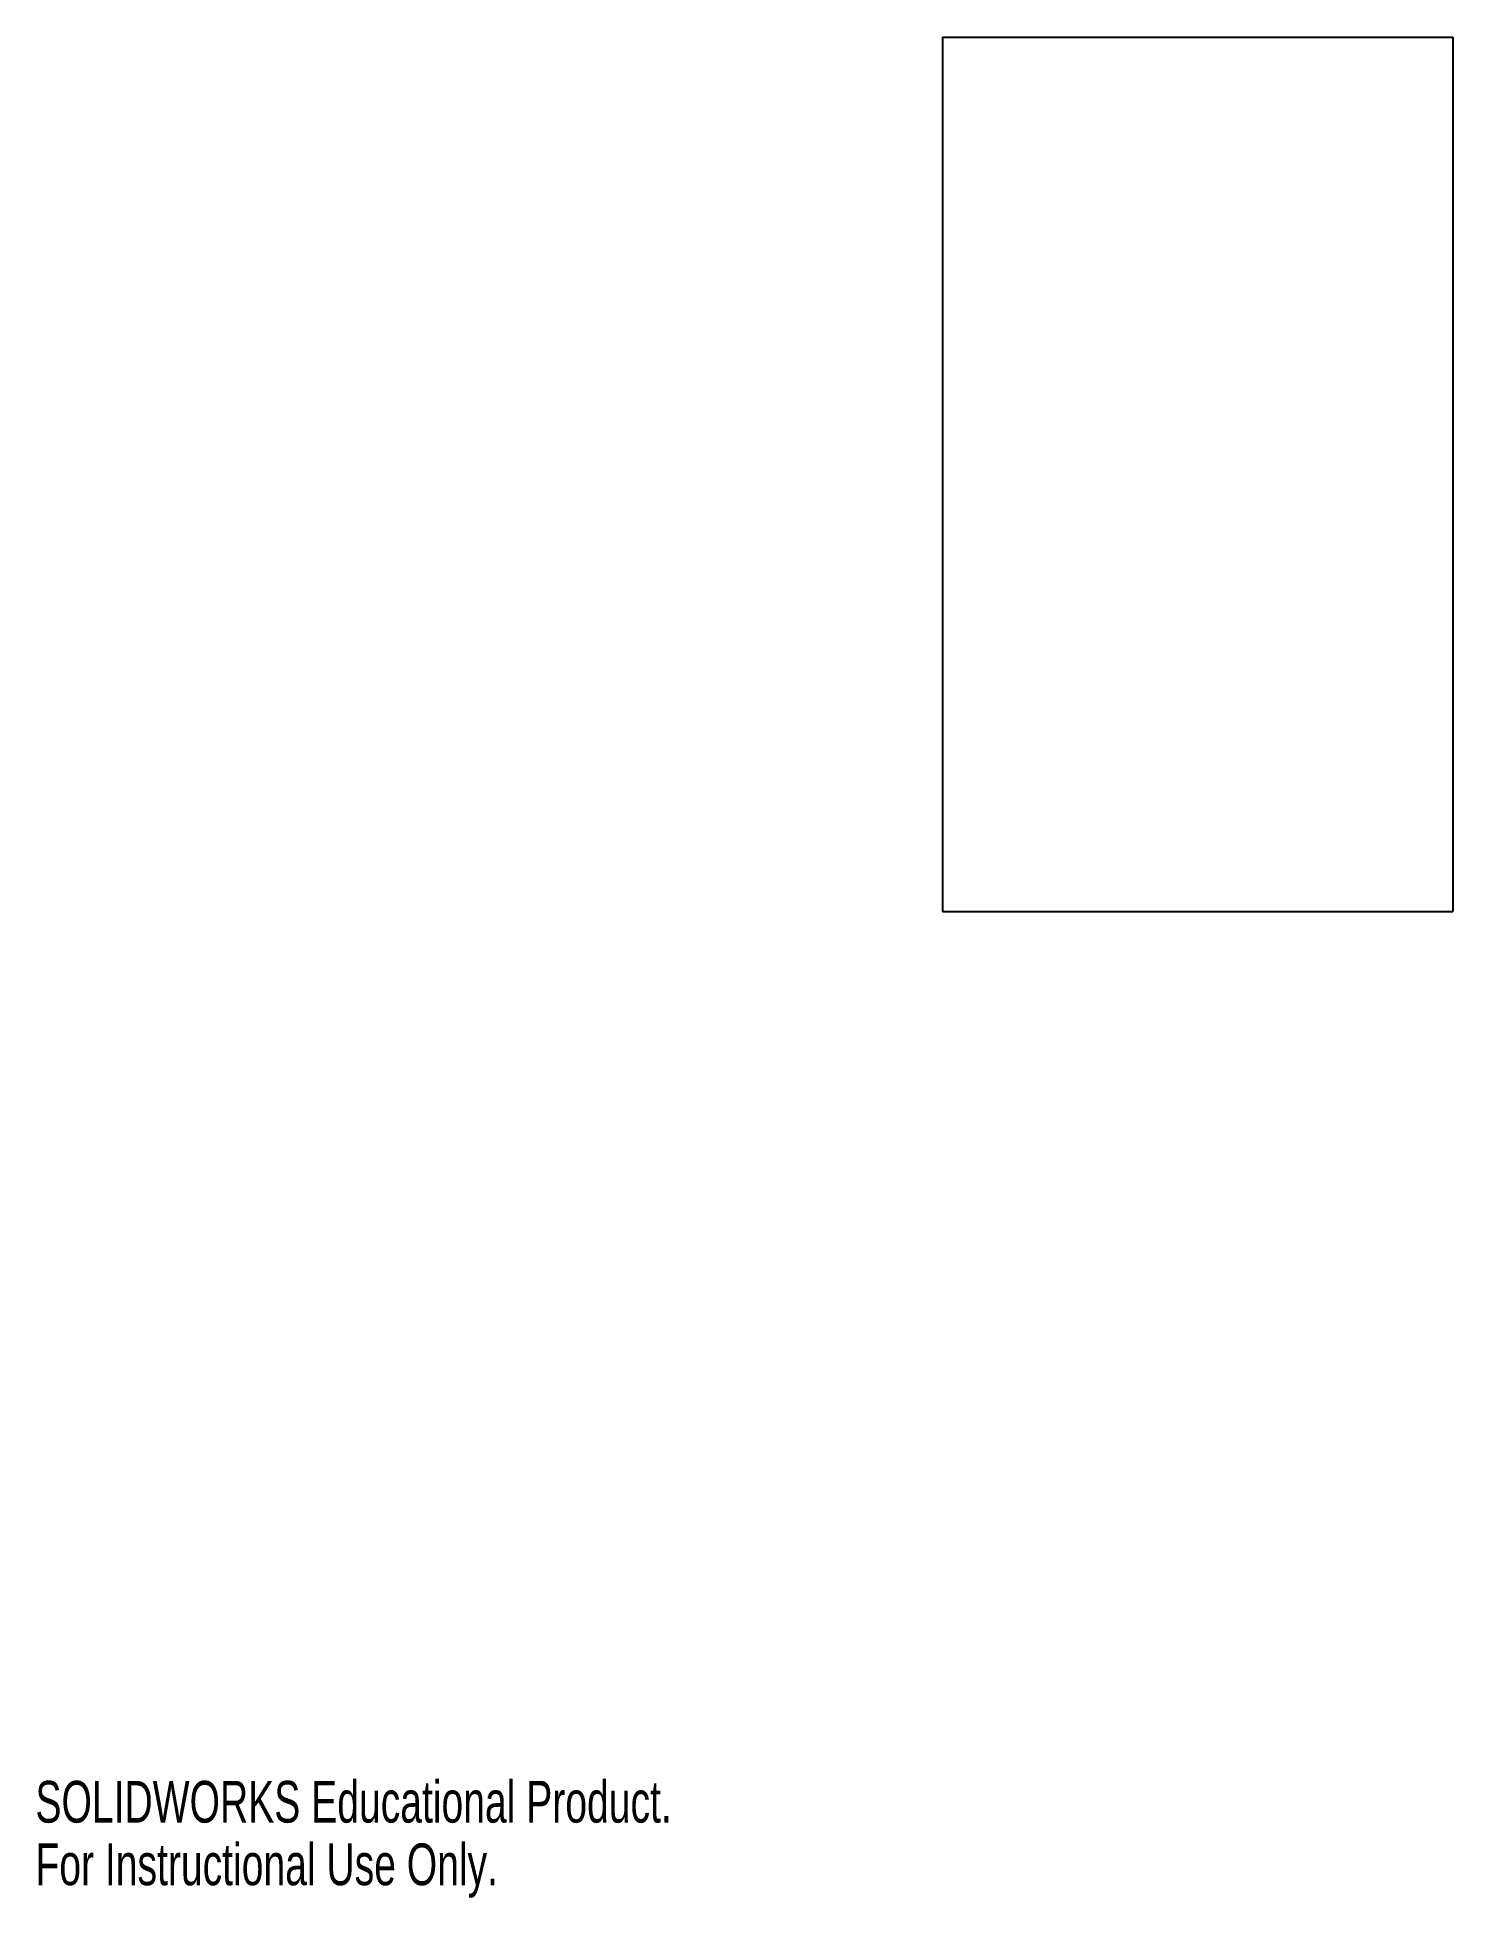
# Model space of a CAD drawing. Header units: millimetres. Extents: x 1 to 494, y 0 to 648.
import ezdxf

# ---------------------------------------------------------------- set-up
doc = ezdxf.new("R2010")
doc.units = ezdxf.units.MM
doc.styles.add('SLDTEXTSTYLE0', font='TXT', dxfattribs={"width": 0.7})

msp = doc.modelspace()

# ---------------------------------------------------------------- linework, layer by layer
at = {"color": 7, "linetype": 'Continuous', "lineweight": 25}
for p, q in [((316.2, 648.49), (316.2, 343.69)), ((316.2, 648.49), (494, 648.49)), ((494, 648.49), (494, 343.69)), ((316.2, 343.69), (494, 343.69))]:
    msp.add_line(p, q, dxfattribs=at)

# ---------------------------------------------------------------- texts
at = {"color": 7, "linetype": 'Continuous', "char_height": 14.5493, "attachment_point": 1, "style": 'SLDTEXTSTYLE0'}
for s, insert in [('SOLIDWORKS Educational Product.', (0, 40.58)), ('For Instructional Use Only.', (0, 18.76))]:
    msp.add_mtext(s, dxfattribs=dict(at, insert=insert))

doc.saveas('drawing.dxf')
